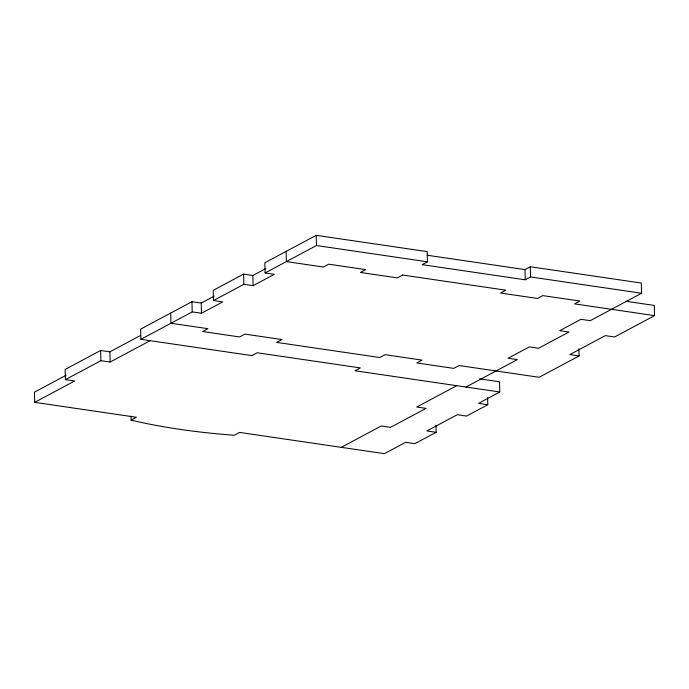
<?xml version="1.0" encoding="UTF-8"?>
<svg xmlns="http://www.w3.org/2000/svg" width="689" height="689" viewBox="0 0 689 689"><rect width="100%" height="100%" fill="white"/><g stroke="black" fill="none" stroke-linecap="round" stroke-linejoin="round"><path stroke-width="1.03" d="M140.582 335.448L109.904 351.838L100.646 350.486L65.162 369.433L65.412 379.63L74.679 380.991L34.7 402.342L34.45 392.153L66.058 375.264M214.158 296.149L201.214 303.065L191.955 301.704L140.634 329.127L140.883 339.324L251.873 355.61M265.799 268.564L252.854 275.479L243.596 274.119L213.22 290.345L213.469 300.542L222.728 301.903L201.464 313.254L192.205 311.902L140.883 339.324M427.197 255.249L525.009 269.597L530.323 266.764L641.313 283.05L641.562 293.247L530.573 276.952L525.259 279.794L422.133 264.662L427.447 261.82L427.197 251.623L316.208 235.337L264.86 262.759L265.11 272.956L274.368 274.317L253.104 285.668L243.846 284.316L213.469 300.542M65.412 379.63L100.895 360.674L110.154 362.035L150.133 340.685M265.11 272.956L316.458 245.534L427.447 261.82M131.013 416.035L131.108 420.118L136.431 417.276L34.7 402.342M251.855 355.61L257.186 352.777L360.313 367.909L354.99 370.751L499.801 391.998L499.551 381.809L479.587 378.872M402.686 275.049L397.364 277.882L360.364 272.456L365.695 269.614L328.687 264.188L323.374 267.022L286.374 261.596L286.124 251.399M341.288 447.342L381.267 425.991L390.525 427.344M456.721 385.676L416.75 407.035L426.009 408.396L390.517 427.344M465.979 387.037L517.318 359.615L508.06 358.254L529.324 346.894L538.583 348.255L568.959 332.029L559.701 330.668L580.965 319.308L590.223 320.669L641.562 293.247M499.801 391.998L478.536 403.358L487.786 404.719L487.605 397.579M435.965 425.165L436.146 432.304L414.881 443.664L405.632 442.304L384.367 453.663L239.565 432.416L234.243 435.25A293.29 86.237 -1.4 0 1 131.108 420.118M487.786 404.719L466.522 416.078L457.272 414.718L426.896 430.944L436.146 432.304M578.924 348.798L579.096 355.937L539.117 377.296L459.055 365.54L453.741 368.382L416.75 362.957L422.064 360.114L385.065 354.68L379.751 357.522L276.616 342.39L281.939 339.548L244.939 334.113L239.617 336.955L202.626 331.53L207.949 328.687L170.941 323.262L170.691 313.064M625.931 301.274L654.3 305.434L654.55 315.631L614.571 336.99L605.33 335.629L569.846 354.585L579.096 355.937M402.677 275.04L505.812 290.181L500.498 293.023L537.498 298.449L542.811 295.607L579.802 301.041L574.488 303.883L654.55 315.631M530.323 266.764L530.573 276.952M525.009 269.597L525.259 279.794M316.208 235.337L316.458 245.534M252.854 275.479L253.104 285.668M243.596 274.119L243.846 284.316M201.214 303.065L201.464 313.254M191.955 301.704L192.205 311.902M109.904 351.838L110.154 362.035M100.646 350.486L100.895 360.674"/></g></svg>
